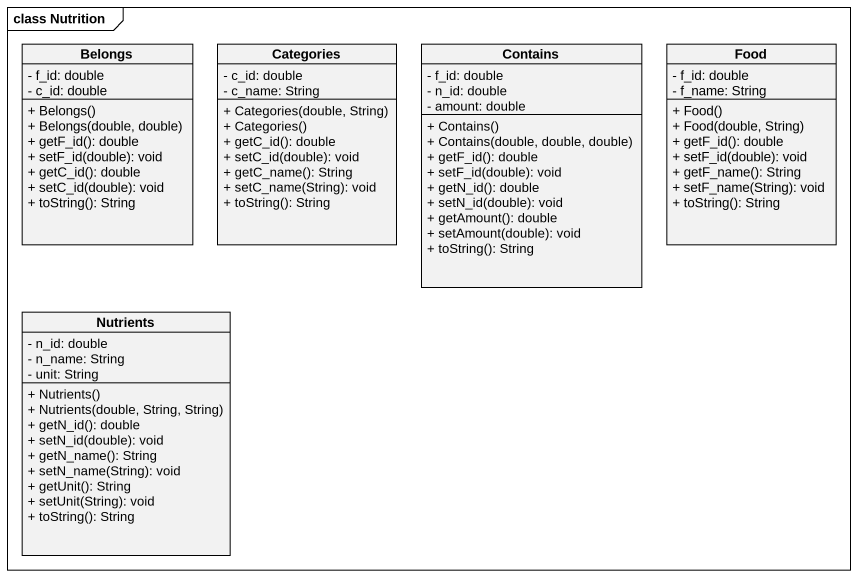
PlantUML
@startuml
mainframe class Nutrition
hide circle
hide empty members
skinparam classAttributeIconSize 0
class Belongs {
  - f_id: double
  - c_id: double
  + Belongs()
  + Belongs(double, double)
  + getF_id(): double
  + setF_id(double): void
  + getC_id(): double
  + setC_id(double): void
  + toString(): String
}
class Categories {
  - c_id: double
  - c_name: String
  + Categories(double, String)
  + Categories()
  + getC_id(): double
  + setC_id(double): void
  + getC_name(): String
  + setC_name(String): void
  + toString(): String
}
class Contains {
  - f_id: double
  - n_id: double
  - amount: double
  + Contains()
  + Contains(double, double, double)
  + getF_id(): double
  + setF_id(double): void
  + getN_id(): double
  + setN_id(double): void
  + getAmount(): double
  + setAmount(double): void
  + toString(): String
}
class Food {
  - f_id: double
  - f_name: String
  + Food()
  + Food(double, String)
  + getF_id(): double
  + setF_id(double): void
  + getF_name(): String
  + setF_name(String): void
  + toString(): String
}
class Nutrients {
  - n_id: double
  - n_name: String
  - unit: String
  + Nutrients()
  + Nutrients(double, String, String)
  + getN_id(): double
  + setN_id(double): void
  + getN_name(): String
  + setN_name(String): void
  + getUnit(): String
  + setUnit(String): void
  + toString(): String
}
@enduml
